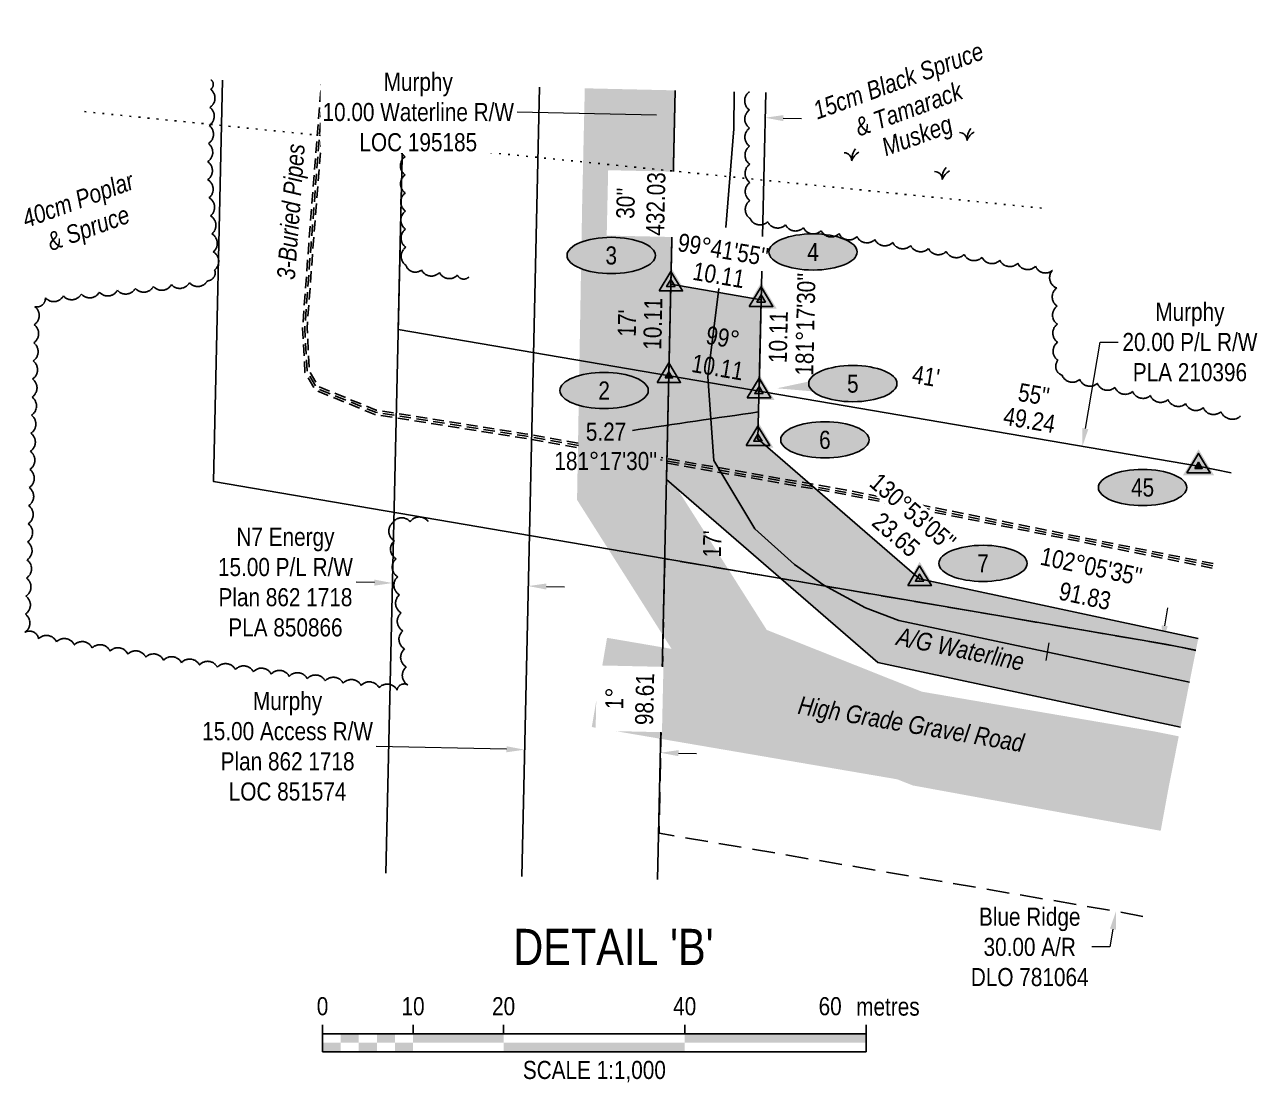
# Model space of a CAD drawing. Extents: x 527417 to 535105, y 6045789 to 6049248.
# Drawn here: x 527417 to 528098, y 6048460 to 6049044 of the extents above; entities that cross this region are included whole.
import ezdxf
from ezdxf.enums import TextEntityAlignment as Align

# ---------------------------------------------------------------- set-up
doc = ezdxf.new("R2010")
doc.units = 0
doc.header["$LTSCALE"] = 5
doc.header["$PDSIZE"] = 0.5
for name, pattern in [('0', [1, 1, 0]), ('foc-ACCESSROAD', [3.75, 2.5, -1.25]), ('foc-TOPO', [1, 0.2, -0.8]), ('UG_PIPE', [1.875, 1.25, -0.625])]:
    doc.linetypes.add(name, pattern=pattern)
doc.layers.get('Defpoints').update_dxf_attribs({"color": 9})
for name, color, linetype in [('AS-PIPE-AG', 44, 'Continuous'), ('AS-PIPE-UG', 44, 'UG_PIPE'), ('AS-PIPE-UG-T', 44, 'Continuous'), ('AS-ROADS', 254, 'Continuous'), ('C-RW', 13, 'Continuous'), ('DETAIL-T', 7, 'Continuous'), ('F-AR', 190, 'foc-ACCESSROAD'), ('F-RW', 190, 'Continuous'), ('L-BD', 7, 'Continuous'), ('L-BD1', 253, 'Continuous'), ('L-MON', 1, 'Continuous'), ('P-ELEVATION', 7, 'Continuous'), ('P-PROPOSED', 10, 'Continuous'), ('P-PROPOSED-H', 21, 'Continuous'), ('P-STATION', 7, 'Continuous'), ('T-BUSH', 110, '0'), ('T-BUSH-T', 110, 'Continuous'), ('T-GENERAL', 48, 'foc-TOPO'), ('T-VEGETATION-CHANGE', 104, 'foc-TOPO')]:
    doc.layers.add(name, color=color, linetype=linetype)
for name, color, linetype, lineweight in [('C-RW-T', 13, 'Continuous', 9), ('F-AR-T', 190, 'Continuous', 9), ('F-RW-T', 190, 'Continuous', 9), ('T-TEXT', 48, 'Continuous', 18)]:
    doc.layers.add(name, color=color, linetype=linetype, lineweight=lineweight)
doc.styles.add('80', font='ARIALN.TTF', dxfattribs={"height": 10})
doc.styles.add('80CG', font='ARIALN.TTF', dxfattribs={"height": 10})
doc.styles.add('80L', font='ARIALN.TTF', dxfattribs={"height": 10})
doc.styles.add('80LS', font='ARIALNI.TTF', dxfattribs={"height": 10})
doc.dimstyles.new('Compass 5 000', dxfattribs={"dimscale": 5, "dimtxt": 9, "dimasz": 2, "dimexe": 0.2, "dimexo": 0.0625, "dimgap": 0.5, "dimtad": 0, "dimtih": 1, "dimtoh": 1, "dimzin": 0, "dimdsep": 46, "dimtxsty": '80CG', "dimcen": 0.1, "dimse1": 1, "dimse2": 1, "dimclrd": 256, "dimclrt": 256, "dimaunit": 1, "dimadec": 4, "dimazin": 0, "dimtfac": 0.06, "dimtofl": 0, "dimtmove": 0, "dimatfit": 1, "dimfxl": 0.2, "dimtolj": 1, "dimtzin": 0, "dimlwd": -1, "dimarcsym": 0})

# ---------------------------------------------------------------- blocks, each defined once
blk = doc.blocks.new('*U476')
at = {"color": 0}
for p, q in [((-150, 0), (-150, 15)), ((-100, 10), (-100, 15)), ((-50, 10), (-50, 15)), ((50, 10), (50, 15)), ((150.24, 0), (150.24, 15)), ((-150, 10), (150.24, 10)), ((-150, 0), (150.24, 0))]:
    blk.add_line(p, q, dxfattribs=at)
for points in [[(-140, 10), (-130, 10), (-140, 5), (-130, 5)], [(-120, 10), (-110, 10), (-120, 5), (-110, 5)], [(-100, 10), (-50, 10), (-100, 5), (-50, 5)], [(50, 10), (150.24, 10), (50, 5), (150.24, 5)], [(-150, 5), (-140, 5), (-150, 0), (-140, 0)], [(-130, 5), (-120, 5), (-130, 0), (-120, 0)], [(-110, 5), (-100, 5), (-110, 0), (-100, 0)], [(-50, 5), (50, 5), (-50, 0), (50, 0)]]:
    blk.add_solid(points, dxfattribs=at)
at = {"color": 0, "style": '80'}
blk.add_text('metres', height=10, dxfattribs=at).set_placement((162.24, 20), align=Align.CENTER)
at = {"color": 0, "char_height": 10, "style": '80'}
for s, insert, attachment_point in [('0', (-150, 30.21), 2), ('10', (-100, 30.21), 2), ('20', (-50, 30.21), 2), ('40', (50, 30.21), 2), ('60', (136.7, 30.22), 3), ('SCALE 1:1,000', (0.12, -5), 2)]:
    blk.add_mtext(s, dxfattribs=dict(at, insert=insert, attachment_point=attachment_point))
blk = doc.blocks.new('TRIA')
blk.add_hatch(color=255).paths.add_polyline_path([(-0.04, 1.52), (-1.47, -0.87), (1.39, -0.87)])
blk = doc.blocks.new('Hybrid_EC')
at = {"color": 251}
for points in [[(-1.3, -0.74), (0, 1.42), (1.3, -0.74)], [(0.47, -0.26), (0, 0.53), (-0.47, -0.26)]]:
    blk.add_lwpolyline(points, close=True, dxfattribs=at)
at = {"layer": 'Defpoints'}
blk.add_circle((0, 0), 0.05, dxfattribs=at)
at = {"xscale": 1.2, "yscale": 1.2, "zscale": 1.2}
blk.add_blockref('TRIA', (0.05, 0.06), dxfattribs=at)
blk = doc.blocks.new('we')
at = {"layer": 'P-ELEVATION'}
h = blk.add_hatch(color=111, dxfattribs=at)
h.dxf.hatch_style = 1
edge = h.paths.add_edge_path()
edge.add_ellipse((0, 0), major_axis=(-24.38, 0), ratio=0.410256, start_angle=0, end_angle=360)
at = {"layer": 'P-ELEVATION', "color": 7, "flags": 128}
blk.add_lwpolyline([(0, 0, 12.5, 0, 0), (-12.42, -6.43, 0, 0, 0)], format="xyseb", dxfattribs=at)
at = {"layer": 'P-ELEVATION', "color": 7}
blk.add_ellipse((0, 0), major_axis=(-24.38, 0), ratio=0.410256, dxfattribs=at)
at = {"layer": 'P-ELEVATION', "style": '80'}
blk.add_attdef('ELEVATION', text='', height=10, dxfattribs=at).set_placement((0, 0), align=Align.MIDDLE_CENTER)
blk = doc.blocks.new('Hybrid_XC')
h = blk.add_hatch(color=251)
h.dxf.hatch_style = 1
h.paths.add_polyline_path([(-0.41, -0.24), (0, 0.45), (0.41, -0.24)])
at = {"color": 251}
for points in [[(-1.3, -0.74), (0, 1.42), (1.3, -0.74)], [(-0.41, -0.24), (0, 0.45), (0.41, -0.24)]]:
    blk.add_lwpolyline(points, close=True, dxfattribs=at)
at = {"color": 4}
blk.add_lwpolyline([(-0.41, -0.24), (0, 0.45), (0.41, -0.24)], close=True, dxfattribs=at)
at = {"layer": 'Defpoints'}
blk.add_circle((0, 0), 0.1, dxfattribs=at)
at = {"xscale": 1.2, "yscale": 1.2, "zscale": 1.2}
blk.add_blockref('TRIA', (0.05, 0.06), dxfattribs=at)
blk = doc.blocks.new('*U705')
at = {"layer": 'P-ELEVATION'}
h = blk.add_hatch(color=111, dxfattribs=at)
h.dxf.hatch_style = 1
edge = h.paths.add_edge_path()
edge.add_ellipse((0, 0), major_axis=(-24.38, 0), ratio=0.410256, start_angle=0, end_angle=360)
at = {"layer": 'P-ELEVATION', "color": 7, "flags": 128}
blk.add_lwpolyline([(0, 0, 12.5, 0, 0), (-41.93, -2.6, 0, 0, 0)], format="xyseb", dxfattribs=at)
at = {"layer": 'P-ELEVATION', "color": 7}
blk.add_ellipse((0, 0), major_axis=(-24.38, 0), ratio=0.410256, dxfattribs=at)
at = {"layer": 'P-ELEVATION', "style": '80'}
blk.add_attdef('ELEVATION', text='', height=10, dxfattribs=at).set_placement((0, 0), align=Align.MIDDLE_CENTER)
blk = doc.blocks.new('*D694')
at = {"layer": 'C-RW-T', "transparency": 16777216}
for p, q in [((528002.72, 6048821.43), (528010.87, 6048869.16)), ((528010.87, 6048869.16), (528020.87, 6048869.16)), ((527982.51, 6048703.19), (527980.83, 6048693.34))]:
    blk.add_line(p, q, dxfattribs=at)
for points in [[(528001.07, 6048821.71), (528004.36, 6048821.15), (528001.03, 6048811.57)], [(527980.87, 6048703.48), (527984.15, 6048702.91), (527984.19, 6048713.05)]]:
    blk.add_solid(points, dxfattribs=at)
at = {"layer": 'Defpoints', "color": 0, "transparency": 16777216}
for p in [(527989.89, 6048813.47), (528001.03, 6048811.57), (527973.06, 6048714.95)]:
    blk.add_point(p, dxfattribs=at)
at = {"layer": 'C-RW-T', "transparency": 16777216, "insert": (528060.41, 6048869.16), "char_height": 10, "attachment_point": 5, "style": '80CG'}
blk.add_mtext('\\A1;Murphy\\P20.00 P/L R/W^JPLA 210396', dxfattribs=at)
blk = doc.blocks.new('*D695')
at = {"layer": 'Defpoints', "color": 0, "transparency": 16777216}
for p in [(528042.65, 6048703.06), (528017.4, 6048555.28), (528019.61, 6048554.9)]:
    blk.add_point(p, dxfattribs=at)
at = {"layer": 'F-AR-T', "transparency": 16777216}
for p, q in [((528046.55, 6048712.54), (528048.23, 6048722.4)), ((528017.92, 6048545.05), (528016.24, 6048535.19)), ((528016.24, 6048535.19), (528006.24, 6048535.19))]:
    blk.add_line(p, q, dxfattribs=at)
for points in [[(528044.9, 6048712.82), (528048.19, 6048712.26), (528044.86, 6048702.68)], [(528016.28, 6048545.33), (528019.56, 6048544.77), (528019.61, 6048554.9)]]:
    blk.add_solid(points, dxfattribs=at)
at = {"layer": 'F-AR-T', "transparency": 16777216, "insert": (527971.97, 6048535.19), "char_height": 10, "attachment_point": 5, "style": '80CG'}
blk.add_mtext('\\A1;Blue Ridge \\P30.00 A/R \\PDLO 781064', dxfattribs=at)
blk = doc.blocks.new('*D696')
at = {"layer": 'C-RW-T', "transparency": 16777216}
for p, q in [((527766.01, 6048994.41), (527689.16, 6048996.13)), ((527835.97, 6048992.84), (527845.96, 6048992.61))]:
    blk.add_line(p, q, dxfattribs=at)
for points in [[(527766.05, 6048996.07), (527765.97, 6048992.74), (527776.01, 6048994.18)], [(527836, 6048994.5), (527835.93, 6048991.17), (527825.97, 6048993.06)]]:
    blk.add_solid(points, dxfattribs=at)
at = {"layer": 'Defpoints', "color": 0, "transparency": 16777216}
for p in [(527776.02, 6048994.67), (527825.98, 6048993.54), (527825.97, 6048993.06)]:
    blk.add_point(p, dxfattribs=at)
at = {"layer": 'C-RW-T', "transparency": 16777216, "insert": (527634.48, 6048996.13), "char_height": 10, "attachment_point": 5, "style": '80CG', "bg_fill": 3, "box_fill_scale": 1.1, "bg_fill_color": 256, "bg_fill_true_color": 13158600, "bg_fill_transparency": 0}
blk.add_mtext('\\A1;Murphy\\P10.00 Waterline R/W\\PLOC 195185', dxfattribs=at)
blk = doc.blocks.new('*D697')
at = {"layer": 'Defpoints', "color": 0, "transparency": 16777216}
for p in [(527620.24, 6048735.84), (527620.25, 6048736.13), (527695.19, 6048734.16)]:
    blk.add_point(p, dxfattribs=at)
at = {"layer": 'F-RW-T', "transparency": 16777216}
for p, q in [((527610.25, 6048736.36), (527600.26, 6048736.58)), ((527705.19, 6048734.23), (527715.19, 6048734))]:
    blk.add_line(p, q, dxfattribs=at)
for points in [[(527610.29, 6048738.03), (527610.22, 6048734.69), (527620.25, 6048736.13)], [(527705.23, 6048735.89), (527705.15, 6048732.56), (527695.19, 6048734.45)]]:
    blk.add_solid(points, dxfattribs=at)
at = {"layer": 'F-RW-T', "transparency": 16777216, "insert": (527561.17, 6048736.58), "char_height": 10, "attachment_point": 5, "style": '80CG'}
blk.add_mtext('\\A1;N7 Energy\\P15.00 P/L R/W\\PPlan 862 1718\\PPLA 850866', dxfattribs=at)
blk = doc.blocks.new('*D698')
at = {"layer": 'C-RW-T', "transparency": 16777216}
for p, q in [((527683.17, 6048644.35), (527611.3, 6048645.97)), ((527778.1, 6048642.22), (527788.1, 6048642))]:
    blk.add_line(p, q, dxfattribs=at)
for points in [[(527683.2, 6048646.02), (527683.13, 6048642.69), (527693.16, 6048644.13)], [(527778.14, 6048643.89), (527778.07, 6048640.55), (527768.11, 6048642.44)]]:
    blk.add_solid(points, dxfattribs=at)
at = {"layer": 'Defpoints', "color": 0, "transparency": 16777216}
for p in [(527694.3, 6048694.78), (527769.24, 6048693.09), (527768.11, 6048642.44)]:
    blk.add_point(p, dxfattribs=at)
at = {"layer": 'C-RW-T', "transparency": 16777216, "insert": (527562.35, 6048645.97), "char_height": 10, "attachment_point": 5, "style": '80CG'}
blk.add_mtext('\\A1;Murphy\\P15.00 Access R/W\\PPlan 862 1718\\PLOC 851574', dxfattribs=at)
blk = doc.blocks.new('MUSK')
at = {"layer": 'T-GENERAL', "linetype": 'Continuous'}
for centre, radius, start, end in [((-0.86, 0.03), 0.856, 357.7915, 88.2897), ((1.86, 0.15), 1.86, 140.732, 184.6871), ((1.91, -0.8), 2.08, 122.4427, 157.2145)]:
    blk.add_arc(centre, radius, start, end, dxfattribs=at)

msp = doc.modelspace()

# ---------------------------------------------------------------- hatches: boundary and pattern name
at = {"layer": 'P-PROPOSED-H'}
h = msp.add_hatch(color=256, dxfattribs=at)
h.dxf.hatch_style = 1
h.paths.add_polyline_path([(528055.247, 6048656.497), (528064.994, 6048705.517), (527911.229, 6048738.461), (527821.985, 6048815.723), (527823.711, 6048892.573), (527773.916, 6048901.083), (527771.495, 6048793.334), (527888.217, 6048692.283)])

# ---------------------------------------------------------------- linework, layer by layer
at = {"layer": 'AS-PIPE-AG', "flags": 128}
for points in [[(527804.315, 6048932.438), (527808.713, 6048986.842), (527808.907, 6049007.433)], [(528060.199, 6048681.403), (528042.678, 6048685.122), (527899.723, 6048715.372), (527881.308, 6048722.467), (527858.353, 6048734.947), (527842.108, 6048746.362), (527820.303, 6048766.017), (527797.568, 6048803.812), (527794.348, 6048850.007), (527800.422, 6048898.781)]]:
    msp.add_lwpolyline(points, dxfattribs=at)
at = {"layer": 'AS-PIPE-UG', "flags": 128}
for points in [[(527721.831, 6048811.058), (527692.942, 6048816.12), (527610.479, 6048829.236), (527577.68, 6048842.62), (527571.916, 6048852.422), (527570.621, 6048876.88), (527574.032, 6048923.227), (527581.022, 6049012.552)], [(527722.929, 6048812.134), (527693.148, 6048817.352), (527610.818, 6048830.447), (527578.543, 6048843.617), (527573.148, 6048852.792), (527571.873, 6048876.867), (527575.278, 6048923.132), (527582.273, 6049012.524)], [(527722.666, 6048813.449), (527693.354, 6048818.585), (527611.156, 6048831.659), (527579.406, 6048844.615), (527574.379, 6048853.163), (527573.124, 6048876.854), (527576.523, 6048923.038), (527583.524, 6049012.496)], [(528072.97, 6048745.636), (527869.828, 6048786.397), (527768.218, 6048804.2)], [(528073.214, 6048746.861), (527870.058, 6048787.625), (527768.615, 6048805.399)], [(528072.727, 6048744.411), (527869.597, 6048785.169), (527769.086, 6048802.779)]]:
    msp.add_lwpolyline(points, dxfattribs=at)
at = {"layer": 'AS-ROADS', "const_width": 49.974}
for points in [[(528048.769, 6048623.917), (527914.294, 6048648.533), (527810.059, 6048690.053), (527747.234, 6048789.113), (527749.919, 6048944.503), (527751.38, 6049008.726)], [(528049.384, 6048627.006), (528036.673, 6048629.534), (527734.469, 6048681.26)]]:
    msp.add_lwpolyline(points, dxfattribs=at)
at = {"layer": 'C-RW', "flags": 128}
for points in [[(527526.514, 6049013.777), (527521.534, 6048792.119), (528046.985, 6048702.321), (528063.697, 6048698.998)], [(528083.188, 6048797.027), (528065.152, 6048800.613), (527623.395, 6048876.109), (527626.437, 6049011.532)], [(527691.593, 6048574.193), (527701.379, 6049009.849)], [(527776.321, 6049008.165), (527766.535, 6048572.509)], [(527772.781, 6048850.578), (527776.321, 6049008.165)], [(527824.493, 6048927.383), (527826.283, 6049007.043)], [(527822.577, 6048842.069), (527824.067, 6048908.412)]]:
    msp.add_lwpolyline(points, dxfattribs=at)
at = {"layer": 'F-AR', "flags": 128}
msp.add_lwpolyline([(528034.457, 6048551.932), (528018.915, 6048555.022), (527767.37, 6048598.011), (527770.512, 6048749.569), (528046.166, 6048702.461), (528063.693, 6048698.976)], dxfattribs=at)
at = {"layer": 'F-RW'}
for points in [[(527616.65, 6048575.876), (527626.437, 6049011.532)], [(527701.379, 6049009.849), (527691.593, 6048574.193)]]:
    msp.add_lwpolyline(points, dxfattribs=at)
at = {"layer": 'P-PROPOSED', "flags": 128}
msp.add_lwpolyline([(528055.247, 6048656.497), (527888.217, 6048692.283), (527771.495, 6048793.334), (527773.916, 6048901.083), (527823.711, 6048892.573), (527821.985, 6048815.723), (527911.229, 6048738.461), (528064.994, 6048705.517)], dxfattribs=at)
at = {"layer": 'T-BUSH', "flags": 128}
for points in [[(527639.984, 6048770.104, 0.5205671), (527629.991, 6048769.949, 0.5205671), (527620.393, 6048769.439, 0.5205671), (527621.323, 6048759.487, 0.5205671), (527622.253, 6048749.536, 0.5205671), (527623.182, 6048739.584, 0.5205671), (527624.112, 6048729.633, 0.5205671), (527625.041, 6048719.681, 0.5205671), (527625.971, 6048709.73, 0.5205671), (527626.901, 6048699.778, 0.5205671), (527627.83, 6048689.827, 0.5205671), (527628.76, 6048679.875, 0.5205671), (527622.766, 6048677.08, 0.5205671), (527612.85, 6048678.338, 0.5205671), (527602.935, 6048679.595, 0.5205671), (527593.019, 6048680.853, 0.5205671), (527583.104, 6048682.111, 0.5205671), (527573.189, 6048683.369, 0.5205671), (527563.273, 6048684.626, 0.5205671), (527553.358, 6048685.884, 0.5205671), (527543.443, 6048687.142, 0.5205671), (527533.527, 6048688.399, 0.5205671), (527523.612, 6048689.657, 0.5205671), (527513.696, 6048690.915, 0.5205671), (527503.781, 6048692.172, 0.5205671), (527493.876, 6048693.502, 0.5205671), (527484.027, 6048695.202, 0.5205671), (527474.178, 6048696.902, 0.5205671), (527464.329, 6048698.602, 0.5205671), (527454.48, 6048700.302, 0.5205671), (527444.63, 6048702.002, 0.5205671), (527434.781, 6048703.702, 0.5205671), (527424.932, 6048705.402, 0.5205671), (527417.329, 6048708.935, 0.5205671), (527417.633, 6048718.925, 0.5205671), (527417.938, 6048728.915, 0.5205671), (527418.242, 6048738.906, 0.5205671), (527418.547, 6048748.896, 0.5205671), (527418.851, 6048758.886, 0.5205671), (527419.156, 6048768.876, 0.5205671), (527419.46, 6048778.866, 0.5205671), (527419.765, 6048788.857, 0.5205671), (527420.07, 6048798.847, 0.5205671), (527420.374, 6048808.837, 0.5205671), (527420.679, 6048818.827, 0.5205671), (527420.983, 6048828.817, 0.5205671), (527421.288, 6048838.807, 0.5205671), (527421.592, 6048848.798, 0.5205671), (527421.897, 6048858.788, 0.5205671), (527422.201, 6048868.778, 0.5205671), (527422.506, 6048878.768, 0.5205671), (527422.81, 6048888.758, 0.5205671), (527428.639, 6048893.619, 0.5205671), (527438.579, 6048894.662, 0.5205671), (527448.52, 6048895.705, 0.5205671), (527458.46, 6048896.748, 0.5205671), (527468.4, 6048897.791, 0.5205671), (527478.34, 6048898.834, 0.5205671), (527488.281, 6048899.877, 0.5205671), (527498.221, 6048900.92, 0.5205671), (527508.161, 6048901.963, 0.5205671), (527518.101, 6048903.007, 0.5205671), (527522.097, 6048909.005, 0.5205671), (527521.335, 6048918.971, 0.5205671), (527520.573, 6048928.937, 0.5205671), (527519.81, 6048938.903, 0.5205671), (527519.048, 6048948.868, 0.5205671), (527518.286, 6048958.834, 0.5205671), (527518.24, 6048968.812, 0.5205671), (527518.649, 6048978.799, 0.5205671), (527519.059, 6048988.785, 0.5205671), (527519.468, 6048998.772, 0.5205671), (527519.878, 6049008.758, 0.5205671), (527520.091, 6049013.977, 0.5205671)], [(527628.135, 6049011.47, 0.5205671), (527627.831, 6049001.48, 0.5205671), (527627.527, 6048991.49, 0.5205671), (527627.224, 6048981.5, 0.5205671), (527627.166, 6048971.507, 0.5205671), (527627.252, 6048961.512, 0.5205671), (527627.338, 6048951.518, 0.5205671), (527627.424, 6048941.523, 0.5205671), (527627.51, 6048931.529, 0.5205671), (527627.596, 6048921.535, 0.5205671), (527627.683, 6048911.54, 0.5205671), (527636.284, 6048908.98, 0.5205671), (527646.176, 6048907.547, 0.5205671), (527656.067, 6048906.113, 0.5205671), (527662.468, 6048905.185, 0.5205671)], [(527817.22, 6049007.331, 0.5205671), (527817.278, 6048997.337, 0.5205671), (527817.336, 6048987.342, 0.5205671), (527817.394, 6048977.347, 0.5205671), (527817.452, 6048967.353, 0.5205671), (527817.51, 6048957.358, 0.5205671), (527817.568, 6048947.363, 0.5205671), (527817.626, 6048937.369, 0.5205671), (527827.336, 6048935.604, 0.5205671), (527837.196, 6048933.967, 0.5205671), (527847.056, 6048932.33, 0.5205671), (527856.916, 6048930.693, 0.5205671), (527866.775, 6048929.056, 0.5205671), (527876.635, 6048927.419, 0.5205671), (527886.495, 6048925.782, 0.5205671), (527896.355, 6048924.145, 0.5205671), (527906.215, 6048922.508, 0.5205671), (527916.075, 6048920.871, 0.5205671), (527925.934, 6048919.234, 0.5205671), (527935.794, 6048917.597, 0.5205671), (527945.654, 6048915.96, 0.5205671), (527955.514, 6048914.322, 0.5205671), (527965.374, 6048912.685, 0.5205671), (527975.234, 6048911.048, 0.5205671), (527984.474, 6048908.741, 0.5205671), (527986.879, 6048899.04, 0.5205671), (527987.114, 6048889.058, 0.5205671), (527987.258, 6048879.064, 0.5205671), (527987.401, 6048869.07, 0.5205671), (527987.545, 6048859.076, 0.5205671), (527989.838, 6048850.821, 0.5205671), (527999.581, 6048848.591, 0.5205671), (528009.324, 6048846.362, 0.5205671), (528019.067, 6048844.132, 0.5205671), (528028.81, 6048841.902, 0.5205671), (528038.553, 6048839.673, 0.5205671), (528048.296, 6048837.443, 0.5205671), (528058.039, 6048835.214, 0.5205671), (528067.782, 6048832.984, 0.5205671), (528077.525, 6048830.754, 0.5205671), (528088.299, 6048828.301, 0.5205671)]]:
    msp.add_lwpolyline(points, format="xyb", dxfattribs=at)
at = {"layer": 'T-VEGETATION-CHANGE', "flags": 128}
msp.add_lwpolyline([(527978.548, 6048943.113), (527448.309, 6048996.597)], dxfattribs=at)

# ---------------------------------------------------------------- block references
at = {"layer": 'DETAIL-T', "xscale": 0.99948232, "yscale": 0.99948232, "zscale": 0.99948232}
msp.add_blockref('*U476', (527731.561, 6048477.301), dxfattribs=at)
at = {"layer": 'L-MON'}
for name, p, xscale, yscale, zscale in [('Hybrid_EC', (527773.916, 6048901.083), 4.997411600000006, 4.997411600000006, 4.997411600000006), ('Hybrid_EC', (527823.711, 6048892.573), 4.997411600000006, 4.997411600000006, 4.997411600000006), ('Hybrid_XC', (527772.781, 6048850.579), 4.997411600000011, 4.997411600000011, 24.98705800000004), ('Hybrid_EC', (527822.577, 6048842.069), 4.997411600000011, 4.997411600000011, 24.98705800000004), ('Hybrid_EC', (527821.985, 6048815.723), 4.997411600000011, 4.997411600000011, 24.98705800000004), ('Hybrid_XC', (528065.152, 6048800.613), 4.997411600000011, 4.997411600000011, 24.98705800000004), ('Hybrid_EC', (527911.229, 6048738.461), 4.997411600000011, 4.997411600000011, 24.98705800000004)]:
    msp.add_blockref(name, p, dxfattribs=dict(at, xscale=xscale, yscale=yscale, zscale=zscale))
at = {"layer": 'P-STATION', "xscale": 0.99948232, "yscale": 0.99948232, "zscale": 0.99948232}
for name, p, values in [('we', (527852.378, 6048918.929), {'ELEVATION': '4'}), ('we', (527737.074, 6048842.446), {'ELEVATION': '2'}), ('*U705', (527874.35, 6048846.254), {'ELEVATION': '5'}), ('we', (527858.912, 6048815.212), {'ELEVATION': '6'}), ('we', (528034.269, 6048788.869), {'ELEVATION': '45'})]:
    msp.add_blockref(name, p, dxfattribs=at).add_auto_attribs(values)
at = {"layer": 'T-GENERAL', "xscale": 4.999999999999986, "yscale": 4.999999999999986, "zscale": 4.999999999999986}
for p in [(527937.395, 6048980.469), (527873.73, 6048969.309), (527923.682, 6048958.935)]:
    msp.add_blockref('MUSK', p, dxfattribs=at)

# ---------------------------------------------------------------- texts
at = {"layer": 'AS-PIPE-UG-T', "char_height": 9.99482, "attachment_point": 1, "style": '80L'}
for s, width, insert, rotation in [('{\\fArial Narrow|b0|i1|c0|p34;3-Buried Pipes}', 75.20914, (527556.382, 6048904.094), 85.790748), ('{\\fArial Narrow|b0|i1|c0|p34;A/G Waterline}', 71.12319, (527899.921, 6048711.844), 348.31146)]:
    msp.add_mtext_dynamic_manual_height_columns(s, width=width, gutter_width=50, heights=[0], dxfattribs=dict(at, insert=insert, rotation=rotation))
at = {"layer": 'DETAIL-T', "color": 3, "insert": (527742.215, 6048535.219), "char_height": 19.9896, "width": 223.74214, "attachment_point": 5, "style": '80CG'}
msp.add_mtext("DETAIL 'B'", dxfattribs=at)
at = {"layer": 'L-BD', "style": '80L'}
for s, rotation, p in [('10.11', 350.302, (527800.413, 6048906.188)), ('10.11', 88.7132, (527763.929, 6048879.318)), ("17'", 88.7132, (527749.69, 6048879.638)), ("41'", 350.3022, (527914.71, 6048850.405)), ("55''", 350.302, (527974.235, 6048840.233)), ('49.24', 350.302, (527971.836, 6048826.193))]:
    msp.add_text(s, height=9.9948, rotation=rotation, dxfattribs=at).set_placement(p, align=Align.MIDDLE)
msp.add_text("17'", height=9.9948, rotation=88.7132, dxfattribs=at).set_placement((527801.49, 6048750.116))
at = {"layer": 'L-BD', "insert": (527803.416, 6048876.642), "char_height": 9.9948, "width": 30.40834, "attachment_point": 2, "rotation": 350.3022, "style": '80L', "bg_fill": 1, "box_fill_scale": 1.15, "bg_fill_color": 21, "bg_fill_transparency": 0}
msp.add_mtext('99° 10.11', dxfattribs=at)
at = {"layer": 'L-BD1', "style": '80L'}
for s, height, rotation, p in [("181°17'30''", 9.99482, 88.713133, (527848.123, 6048879.034)), ('10.11', 9.9948, 88.713133, (527833.18, 6048871.972)), ('23.65', 9.9948, 319.1158, (527898.242, 6048762.924))]:
    msp.add_text(s, height=height, rotation=rotation, dxfattribs=at).set_placement(p, align=Align.MIDDLE)
for s, height, p in [('5.27', 9.9948, (527738.12, 6048819.735)), ("181°17'30''", 9.99482, (527737.977, 6048803.538))]:
    msp.add_text(s, height=height, dxfattribs=at).set_placement(p, align=Align.MIDDLE)
at = {"layer": 'T-BUSH-T', "char_height": 9.99992, "attachment_point": 2, "rotation": 20, "style": '80LS'}
for s, insert, width in [('{\\fArial Narrow|b0|i1|c0|p34;15cm Black Spruce & Tamarack}', (527897.726, 6049018.266), 101.80833), ('{\\fArial Narrow|b0|i1|c0|p34;40cm Poplar\\P& Spruce}', (527444.915, 6048952.499), 65.40647)]:
    msp.add_mtext(s, dxfattribs=dict(at, insert=insert, width=width))
at = {"layer": 'T-TEXT', "insert": (527908.038, 6048987.959), "char_height": 10, "width": 42.1224, "attachment_point": 2, "rotation": 20, "style": '80LS'}
msp.add_mtext('{\\fArial Narrow|b0|i1|c0|p34;Muskeg}', dxfattribs=at)
at = {"layer": 'T-TEXT', "insert": (527845.225, 6048673.869), "char_height": 9.99482, "attachment_point": 1, "rotation": 350.287073, "style": '80L'}
msp.add_mtext_dynamic_manual_height_columns('{\\fArial Narrow|b0|i1|c0|p34;High Grade Gravel Road}', width=126.73711, gutter_width=50, heights=[0], dxfattribs=at)

# ---------------------------------------------------------------- dimensions: what is measured, and where the dimension line sits
at = {"layer": 'F-RW-T'}
dim = msp.add_aligned_dim(p1=(527695.186, 6048734.161), p2=(527620.244, 6048735.845), distance=-0.29, text='N7 Energy\\P15.00 P/L R/W\\PPlan 862 1718\\PPLA 850866', dimstyle='Compass 5 000', dxfattribs=at)
dim.commit()
dim.dimension.update_dxf_attribs({"geometry": '*D697', "text_midpoint": (527561.169, 6048736.584)})

# ---------------------------------------------------------------- leaders
at = {"layer": 'L-BD1', "path_type": 1}
msp.add_leader([(527822.32, 6048830.643), (527752.664, 6048820.439)], dimstyle='Compass 5 000', override={"dimgap": 0.5, "dimtad": 0}, dxfattribs=at)

# ---------------------------------------------------------------- next in the draw order: texts
at = {"layer": 'L-BD', "char_height": 9.9948, "width": 26.07946, "attachment_point": 8, "rotation": 88.713133, "style": '80L', "bg_fill": 2}
for s, insert in [("30''\\P432.03 ", (527770.686, 6048945.328)), ('1°\\P98.61', (527764.544, 6048671.932))]:
    msp.add_mtext(s, dxfattribs=dict(at, insert=insert))
at = {"layer": 'L-BD1', "char_height": 9.99482, "attachment_point": 2, "style": '80L', "bg_fill": 3, "box_fill_scale": 1.15, "bg_fill_color": 256, "bg_fill_true_color": 256, "bg_fill_transparency": 0}
for s, insert, width, rotation in [("130°53'05''", (527910.763, 6048779.21), 49.58077, 319.1158), ("102°05'35'' 91.83", (528007.029, 6048750.205), 57.62311, 347.9071)]:
    msp.add_mtext(s, dxfattribs=dict(at, insert=insert, width=width, rotation=rotation))

# ---------------------------------------------------------------- next in the draw order: block references
at = {"layer": 'P-STATION', "xscale": 0.99948232, "yscale": 0.99948232, "zscale": 0.99948232}
for p, values in [((527740.995, 6048917.017), {'ELEVATION': '3'}), ((527946.2, 6048747.001), {'ELEVATION': '7'})]:
    msp.add_blockref('we', p, dxfattribs=at).add_auto_attribs(values)

# ---------------------------------------------------------------- next in the draw order: texts
at = {"layer": 'L-BD', "style": '80L'}
msp.add_text("99°41'55''", height=9.9948, rotation=350.302, dxfattribs=at).set_placement((527802.812, 6048920.227), align=Align.MIDDLE)

# ---------------------------------------------------------------- next in the draw order: dimensions: what is measured, and where the dimension line sits
at = {"layer": 'C-RW-T'}
dim = msp.add_linear_dim(base=(527825.969, 6048993.06), p1=(527776.018, 6048994.666), p2=(527825.979, 6048993.543), angle=358.713166, text='Murphy\\P10.00 Waterline R/W\\PLOC 195185', dimstyle='Compass 5 000', override={"dimtfill": 1}, dxfattribs=at)
dim.commit()
dim.dimension.update_dxf_attribs({"geometry": '*D696', "text_midpoint": (527634.481, 6048996.133), "dimtype": 161})
for base, p1, p2, angle, text, picture, middle in [((528001.031, 6048811.571), (527973.058, 6048714.954), (527989.895, 6048813.474), 80.301963, 'Murphy\\P20.00 P/L R/W^JPLA 210396', '*D694', (528060.413, 6048869.164)), ((527768.106, 6048642.444), (527694.301, 6048694.777), (527769.244, 6048693.093), 358.713166, 'Murphy\\P15.00 Access R/W\\PPlan 862 1718\\PLOC 851574', '*D698', (527562.345, 6048645.967))]:
    dim = msp.add_linear_dim(base=base, p1=p1, p2=p2, angle=angle, text=text, dimstyle='Compass 5 000', dxfattribs=at)
    dim.commit()
    dim.dimension.update_dxf_attribs({"geometry": picture, "text_midpoint": middle, "dimtype": 161})
at = {"layer": 'F-AR-T'}
dim = msp.add_linear_dim(base=(528019.606, 6048554.904), p1=(528042.652, 6048703.061), p2=(528017.397, 6048555.282), angle=260.301963, text='Blue Ridge \\P30.00 A/R \\PDLO 781064', dimstyle='Compass 5 000', dxfattribs=at)
dim.commit()
dim.dimension.update_dxf_attribs({"geometry": '*D695', "text_midpoint": (527971.967, 6048535.19), "dimtype": 161})

doc.saveas('drawing.dxf')
